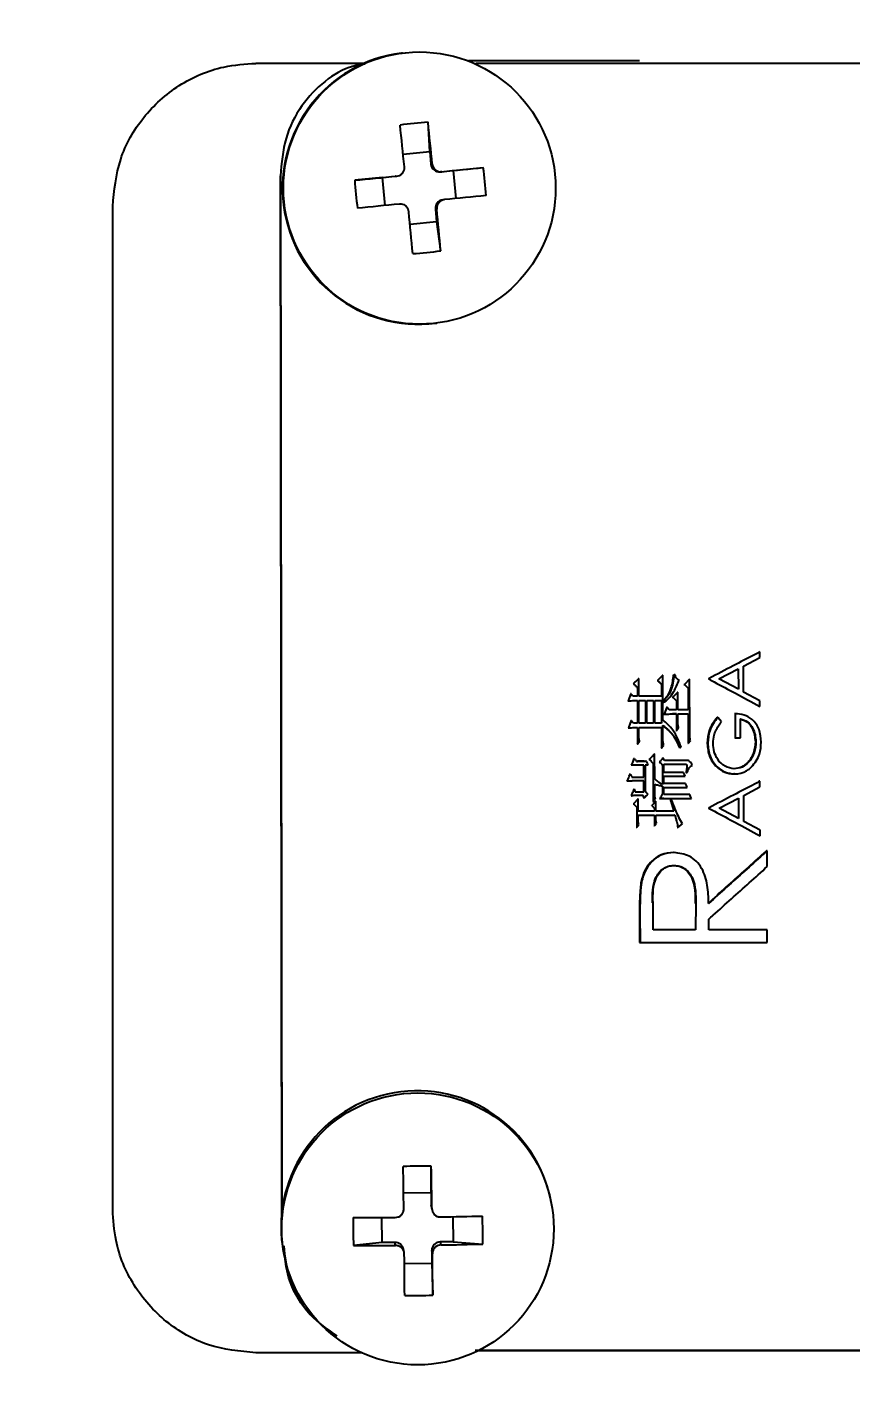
# Model space of a CAD drawing. Header units: millimetres. Extents: x 1726 to 4771, y 590 to 2743.
# Drawn here: x 3106.54 to 3135.26, y 928.74 to 975.75 of the extents above; entities that cross this region are included whole.
import ezdxf

# ---------------------------------------------------------------- set-up
doc = ezdxf.new("R2010")
doc.units = ezdxf.units.MM
doc.layers.add('AM_5', color=3, linetype='Continuous', lineweight=25)
doc.styles.add('SLDTEXTSTYLE1', font='txt.shx', dxfattribs={"width": 0.7, "bigfont": 'gbcbig.shx'})
doc.dimstyles.new('SLDDIMSTYLE12$0', dxfattribs={"dimtxt": 12, "dimasz": 10, "dimexe": 0, "dimexo": 0.0625, "dimgap": 0.875, "dimtad": 1, "dimdec": 1, "dimlfac": 1.8, "dimrnd": 1e-09, "dimzin": 12, "dimdsep": 46, "dimtxsty": 'SLDTEXTSTYLE1', "dimcen": 0.09, "dimdle": 8.16, "dimclrd": 3, "dimclre": 3, "dimadec": 0, "dimazin": 3, "dimtfac": 1, "dimtdec": 1, "dimtofl": 0, "dimtmove": 0, "dimatfit": 3, "dimfxl": 0, "dimfrac": 2, "dimtolj": 1, "dimlwd": 5, "dimlwe": 5, "dimarcsym": 0})

# ---------------------------------------------------------------- blocks, each defined once
blk = doc.blocks.new('*D44')
at = {"layer": 'AM_5', "color": 3, "lineweight": 5, "transparency": 16777216}
blk.add_line((3120.311, 1196.484), (2754.238, 1196.484), dxfattribs=at)
at = {"layer": 'AM_5', "color": 3, "linetype": 'Continuous', "lineweight": 5, "transparency": 16777216}
for p, q in [((2754.238, 1186.484), (2754.238, 867.606)), ((3118.413, 857.606), (2754.238, 857.606))]:
    blk.add_line(p, q, dxfattribs=at)
at = {"layer": 'AM_5', "color": 3, "transparency": 16777216}
for points in [[(2752.571, 1186.484), (2755.905, 1186.484), (2754.238, 1196.484)], [(2752.571, 867.606), (2755.905, 867.606), (2754.238, 857.606)]]:
    blk.add_solid(points, dxfattribs=at)
at = {"layer": 'Defpoints', "color": 0, "transparency": 16777216}
for p in [(3120.374, 1196.484), (2754.238, 857.606), (3118.476, 857.606)]:
    blk.add_point(p, dxfattribs=at)
at = {"layer": 'AM_5', "color": 0, "transparency": 16777216, "insert": (2739.649, 967.865), "char_height": 12, "attachment_point": 5, "rotation": 90, "style": 'SLDTEXTSTYLE1'}
blk.add_mtext('\\A1;{\\H2.28571x;340}', dxfattribs=at)

msp = doc.modelspace()

# ---------------------------------------------------------------- linework, layer by layer
at = {"color": 7, "linetype": 'Continuous', "lineweight": 25}
for p, q in [((3119.638, 974.845), (3119.604, 974.841)), ((3127.913, 974.57), (3121.939, 974.567)), ((3118.308, 974.484), (3114.53, 974.484)), ((3117.899, 974.376), (3117.879, 974.371)), ((3190.839, 974.484), (3122.204, 974.484)), ((3120.59, 971.411), (3120.532, 972.428)), ((3119.662, 971.32), (3120.59, 971.411)), ((3120.59, 971.411), (3120.634, 970.966)), ((3120.634, 970.966), (3120.682, 970.972)), ((3121.407, 970.74), (3122.459, 970.845)), ((3115.385, 970.561), (3115.384, 970.555)), ((3115.437, 934.232), (3115.384, 970.555)), ((3115.385, 970.561), (3115.437, 934.42)), ((3118.945, 970.498), (3117.975, 970.404)), ((3118.945, 970.498), (3119.39, 970.542)), ((3119.041, 969.524), (3118.945, 970.498)), ((3119.39, 970.542), (3119.438, 970.548)), ((3119.399, 970.543), (3119.39, 970.542)), ((3119.399, 970.543), (3119.446, 970.549)), ((3120.962, 970.696), (3121.407, 970.74)), ((3121.01, 970.702), (3120.962, 970.696)), ((3121.407, 970.74), (3121.503, 969.766)), ((3109.53, 934.484), (3109.53, 969.484)), ((3120.837, 969.399), (3120.789, 969.393)), ((3120.789, 969.393), (3120.833, 968.948)), ((3121.097, 969.726), (3121.05, 969.72)), ((3120.833, 968.948), (3119.904, 968.856)), ((3120.833, 968.948), (3120.973, 967.942)), ((3120.802, 965.417), (3120.835, 965.421)), ((3132.106, 953.942), (3132.084, 953.941)), ((3132.106, 953.747), (3132.106, 953.942)), ((3131.54, 953.452), (3132.106, 953.747)), ((3131.541, 952.545), (3131.54, 953.452)), ((3127.869, 953.014), (3127.884, 953.015)), ((3127.885, 952.398), (3127.884, 953.015)), ((3128.524, 952.949), (3128.541, 952.95)), ((3128.707, 953.133), (3128.724, 953.134)), ((3128.725, 952.225), (3128.724, 953.134)), ((3129.102, 953.144), (3129.119, 953.144)), ((3129.157, 953.144), (3129.119, 953.144)), ((3129.658, 952.993), (3129.476, 952.809)), ((3129.64, 952.992), (3129.658, 952.993)), ((3129.661, 951.067), (3129.658, 952.993)), ((3130.317, 953.019), (3130.336, 953.02)), ((3130.336, 952.994), (3130.317, 952.993)), ((3130.336, 952.994), (3130.336, 953.02)), ((3130.682, 953.005), (3131.358, 953.357)), ((3131.359, 952.642), (3130.682, 953.005)), ((3131.358, 953.357), (3131.359, 952.642)), ((3127.614, 952.485), (3127.599, 952.484)), ((3127.686, 952.841), (3127.701, 952.841)), ((3127.821, 952.7), (3127.836, 952.701)), ((3127.836, 952.701), (3127.837, 952.398)), ((3128.659, 952.819), (3128.676, 952.82)), ((3128.676, 952.82), (3128.677, 952.398)), ((3129.245, 952.539), (3129.072, 952.366)), ((3129.228, 952.538), (3129.245, 952.539)), ((3129.246, 951.922), (3129.245, 952.539)), ((3129.458, 952.808), (3129.476, 952.809)), ((3129.476, 952.809), (3129.611, 952.679)), ((3129.593, 952.678), (3129.611, 952.679)), ((3129.611, 952.679), (3129.612, 951.922)), ((3132.108, 952.241), (3131.541, 952.545)), ((3127.503, 952.235), (3127.518, 952.236)), ((3127.607, 952.241), (3127.733, 952.245)), ((3127.837, 952.398), (3127.682, 952.398)), ((3127.822, 952.246), (3127.837, 952.247)), ((3127.837, 952.247), (3127.838, 951.457)), ((3128.677, 952.398), (3127.885, 952.398)), ((3127.887, 951.457), (3127.885, 952.247)), ((3127.885, 952.247), (3128.117, 952.247)), ((3128.101, 952.246), (3128.117, 952.247)), ((3128.117, 952.247), (3128.118, 951.457)), ((3128.167, 951.457), (3128.165, 952.247)), ((3128.165, 952.247), (3128.397, 952.247)), ((3128.381, 952.246), (3128.397, 952.247)), ((3128.397, 952.247), (3128.398, 951.457)), ((3128.447, 951.457), (3128.445, 952.247)), ((3128.445, 952.247), (3128.677, 952.247)), ((3128.66, 952.246), (3128.677, 952.247)), ((3128.677, 952.247), (3128.678, 951.457)), ((3128.726, 951.576), (3128.725, 952.16)), ((3128.87, 952.019), (3128.774, 951.771)), ((3128.853, 952.019), (3128.87, 952.019)), ((3128.947, 951.922), (3128.87, 952.019)), ((3129.055, 952.365), (3129.072, 952.366)), ((3129.072, 952.366), (3129.197, 952.236)), ((3129.18, 952.235), (3129.197, 952.236)), ((3129.197, 952.236), (3129.198, 951.922)), ((3132.109, 952.045), (3132.108, 952.241)), ((3127.61, 951.553), (3127.626, 951.554)), ((3128.757, 951.77), (3128.774, 951.771)), ((3128.937, 951.777), (3129.068, 951.78)), ((3129.198, 951.922), (3128.947, 951.922)), ((3129.198, 951.781), (3129.181, 951.781)), ((3129.198, 951.781), (3129.199, 951.208)), ((3129.612, 951.922), (3129.246, 951.922)), ((3129.246, 951.781), (3129.612, 951.781)), ((3129.247, 951.511), (3129.246, 951.781)), ((3129.594, 951.781), (3129.612, 951.781)), ((3129.612, 951.781), (3129.613, 950.765)), ((3130.641, 951.661), (3130.621, 951.66)), ((3130.77, 951.507), (3130.641, 951.661)), ((3131.247, 951.789), (3131.227, 951.788)), ((3131.247, 951.789), (3131.248, 950.943)), ((3131.43, 950.943), (3131.429, 951.609)), ((3127.514, 951.294), (3127.529, 951.295)), ((3127.616, 951.3), (3127.725, 951.303)), ((3127.838, 951.457), (3127.703, 951.457)), ((3127.823, 951.305), (3127.838, 951.305)), ((3127.838, 951.305), (3127.839, 950.732)), ((3128.118, 951.457), (3127.887, 951.457)), ((3127.887, 951.305), (3128.678, 951.306)), ((3127.887, 951.035), (3127.887, 951.305)), ((3128.398, 951.457), (3128.167, 951.457)), ((3128.678, 951.457), (3128.447, 951.457)), ((3128.662, 951.305), (3128.678, 951.306)), ((3128.678, 951.306), (3128.679, 950.592)), ((3128.727, 950.894), (3128.726, 951.381)), ((3129.181, 951.207), (3129.199, 951.208)), ((3129.199, 951.208), (3129.276, 951.295)), ((3127.824, 950.731), (3127.839, 950.732)), ((3128.663, 950.591), (3128.679, 950.592)), ((3129.334, 950.602), (3129.317, 950.602)), ((3129.334, 950.602), (3129.363, 950.624)), ((3129.595, 950.764), (3129.613, 950.765)), ((3129.613, 950.765), (3129.69, 950.851)), ((3130.294, 950.762), (3130.275, 950.761)), ((3131.248, 950.943), (3131.228, 950.942)), ((3131.248, 950.943), (3131.43, 950.943)), ((3131.43, 950.943), (3131.409, 950.942)), ((3131.974, 950.813), (3131.953, 950.813)), ((3127.724, 950.224), (3127.709, 950.223)), ((3128.149, 950.137), (3128.133, 950.136)), ((3128.239, 950.201), (3128.255, 950.202)), ((3128.422, 950.385), (3128.438, 950.386)), ((3128.44, 949.521), (3128.438, 950.386)), ((3128.596, 950.104), (3128.612, 950.105)), ((3128.721, 950.245), (3128.738, 950.245)), ((3129.547, 950.159), (3128.786, 950.159)), ((3127.58, 949.683), (3127.565, 949.682)), ((3127.637, 949.997), (3127.622, 949.996)), ((3128.063, 949.997), (3127.637, 949.997)), ((3128.063, 949.997), (3128.047, 949.996)), ((3128.063, 949.575), (3128.063, 949.997)), ((3128.207, 949.997), (3128.111, 949.997)), ((3128.111, 949.997), (3128.112, 949.077)), ((3128.207, 949.997), (3128.191, 949.996)), ((3128.391, 950.04), (3128.374, 950.039)), ((3128.391, 950.04), (3128.393, 948.72)), ((3128.692, 949.996), (3128.709, 949.997)), ((3128.709, 949.997), (3128.71, 949.315)), ((3128.757, 950.029), (3129.518, 950.029)), ((3128.758, 949.737), (3128.757, 950.029)), ((3129.451, 949.737), (3128.758, 949.737)), ((3129.5, 950.028), (3129.518, 950.029)), ((3129.538, 949.737), (3129.52, 949.736)), ((3129.538, 949.737), (3129.576, 949.737)), ((3129.558, 949.736), (3129.576, 949.737)), ((3131.227, 949.686), (3131.206, 949.685)), ((3131.257, 949.687), (3131.277, 949.688)), ((3131.823, 949.931), (3131.801, 949.93)), ((3127.484, 949.434), (3127.469, 949.433)), ((3127.648, 949.575), (3128.063, 949.575)), ((3127.726, 949.153), (3127.71, 949.152)), ((3127.726, 949.153), (3127.764, 949.066)), ((3128.063, 949.445), (3128.048, 949.444)), ((3128.064, 949.066), (3128.063, 949.445)), ((3128.441, 948.904), (3128.44, 949.326)), ((3128.71, 949.261), (3128.711, 949.002)), ((3128.758, 949.607), (3129.5, 949.607)), ((3128.758, 949.348), (3128.758, 949.607)), ((3129.519, 949.348), (3128.758, 949.348)), ((3128.758, 949.218), (3129.577, 949.218)), ((3128.759, 948.969), (3128.758, 949.218)), ((3129.482, 949.606), (3129.5, 949.607)), ((3129.559, 949.217), (3129.577, 949.218)), ((3131.546, 948.939), (3132.113, 949.234)), ((3132.112, 949.43), (3132.091, 949.429)), ((3132.113, 949.234), (3132.112, 949.43)), ((3127.614, 948.925), (3127.629, 948.926)), ((3127.861, 948.818), (3127.707, 948.645)), ((3127.764, 949.066), (3128.064, 949.066)), ((3127.846, 948.817), (3127.861, 948.818)), ((3127.862, 948.385), (3127.861, 948.818)), ((3128.035, 948.937), (3128.019, 948.936)), ((3128.074, 948.839), (3128.035, 948.937)), ((3128.074, 948.839), (3128.058, 948.838)), ((3128.479, 948.731), (3128.345, 948.58)), ((3128.376, 948.719), (3128.393, 948.72)), ((3128.463, 948.73), (3128.479, 948.731)), ((3128.48, 948.385), (3128.479, 948.731)), ((3128.763, 948.829), (3128.607, 948.828)), ((3128.607, 948.828), (3128.624, 948.828)), ((3129.664, 948.969), (3128.759, 948.969)), ((3128.973, 948.774), (3128.99, 948.774)), ((3129.029, 948.785), (3128.99, 948.774)), ((3128.99, 948.774), (3129.107, 948.385)), ((3129.029, 948.785), (3129.012, 948.784)), ((3129.704, 948.828), (3129.722, 948.828)), ((3130.688, 948.492), (3131.365, 948.845)), ((3131.365, 948.845), (3131.366, 948.13)), ((3131.548, 948.032), (3131.546, 948.939)), ((3127.692, 948.644), (3127.707, 948.645)), ((3127.707, 948.645), (3127.814, 948.526)), ((3127.798, 948.525), (3127.814, 948.526)), ((3127.814, 948.526), (3127.815, 947.833)), ((3128.432, 948.385), (3127.862, 948.385)), ((3127.862, 948.244), (3128.432, 948.244)), ((3127.863, 948.017), (3127.862, 948.244)), ((3128.328, 948.579), (3128.345, 948.58)), ((3128.345, 948.58), (3128.432, 948.482)), ((3128.415, 948.481), (3128.432, 948.482)), ((3128.416, 948.244), (3128.432, 948.244)), ((3128.432, 948.482), (3128.432, 948.385)), ((3128.432, 948.244), (3128.432, 947.887)), ((3129.107, 948.385), (3128.48, 948.385)), ((3128.48, 948.244), (3129.145, 948.244)), ((3128.48, 948.071), (3128.48, 948.244)), ((3129.145, 948.244), (3129.128, 948.244)), ((3130.323, 948.506), (3130.342, 948.507)), ((3130.342, 948.481), (3130.323, 948.481)), ((3130.342, 948.481), (3130.342, 948.507)), ((3131.366, 948.13), (3130.688, 948.492)), ((3127.799, 947.832), (3127.815, 947.833)), ((3127.815, 947.833), (3127.892, 947.92)), ((3127.892, 947.92), (3127.863, 948.017)), ((3128.416, 947.887), (3128.432, 947.887)), ((3128.432, 947.887), (3128.509, 947.974)), ((3128.509, 947.974), (3128.48, 948.071)), ((3129.234, 947.822), (3129.252, 947.822)), ((3129.252, 947.822), (3129.415, 947.941)), ((3132.115, 947.728), (3131.548, 948.032)), ((3132.115, 947.532), (3132.115, 947.728)), ((3129.116, 946.943), (3129.098, 946.942)), ((3132.364, 947.006), (3132.342, 947.005)), ((3132.364, 946.451), (3132.364, 947.006)), ((3127.985, 945.935), (3127.969, 945.934)), ((3128.383, 945.188), (3128.366, 945.187)), ((3128.385, 944.251), (3128.383, 945.188)), ((3129.874, 945.166), (3129.855, 945.165)), ((3129.874, 945.166), (3129.869, 944.251)), ((3127.926, 944.802), (3127.91, 944.802)), ((3127.91, 944.802), (3127.911, 943.801)), ((3127.926, 944.802), (3127.928, 943.802)), ((3130.325, 944.25), (3130.324, 944.615)), ((3129.869, 944.251), (3128.385, 944.251)), ((3132.368, 944.25), (3130.325, 944.25)), ((3132.368, 943.801), (3132.368, 944.25)), ((3127.911, 943.801), (3127.928, 943.802)), ((3132.368, 943.801), (3132.346, 943.8)), ((3120.64, 935.078), (3120.647, 935.999)), ((3119.679, 935.067), (3120.64, 935.078)), ((3120.64, 935.078), (3120.645, 934.631)), ((3120.645, 934.631), (3120.666, 934.522)), ((3120.65, 934.576), (3120.645, 934.631)), ((3120.65, 934.576), (3120.672, 934.467)), ((3124.828, 934.733), (3124.813, 934.809)), ((3118.932, 933.333), (3118.922, 934.205)), ((3121.397, 934.234), (3121.406, 933.362)), ((3118.932, 933.333), (3117.934, 933.227)), ((3119.379, 933.338), (3118.932, 933.333)), ((3119.401, 933.229), (3119.379, 933.338)), ((3121.406, 933.362), (3120.959, 933.357)), ((3120.959, 933.357), (3120.981, 933.248)), ((3121.406, 933.362), (3122.441, 933.28)), ((3115.497, 932.947), (3115.51, 932.883)), ((3119.698, 932.988), (3119.677, 933.097)), ((3120.684, 932.945), (3120.662, 933.053)), ((3120.662, 933.053), (3120.667, 932.607)), ((3120.667, 932.607), (3119.707, 932.595)), ((3120.667, 932.607), (3120.697, 931.498)), ((3118.214, 929.484), (3114.53, 929.484))]:
    msp.add_line(p, q, dxfattribs=at)
at = {"color": 7, "linetype": 'Continuous', "lineweight": 25, "flags": 128}
for points in [[(3121.01, 970.702), (3121.194, 970.72), (3121.377, 970.739), (3121.56, 970.756), (3121.742, 970.774), (3121.923, 970.792), (3122.103, 970.81), (3122.282, 970.827), (3122.459, 970.845)], [(3117.975, 970.404), (3118.155, 970.421), (3118.336, 970.439), (3118.518, 970.457), (3118.7, 970.475), (3118.884, 970.493), (3119.068, 970.511), (3119.253, 970.53), (3119.438, 970.548)], [(3122.555, 969.869), (3122.378, 969.852), (3122.199, 969.834), (3122.019, 969.817), (3121.838, 969.799), (3121.656, 969.781), (3121.473, 969.763), (3121.29, 969.745), (3121.106, 969.727)], [(3119.534, 969.573), (3119.349, 969.554), (3119.164, 969.536), (3118.98, 969.518), (3118.796, 969.5), (3118.613, 969.482), (3118.432, 969.464), (3118.251, 969.446), (3118.071, 969.428)], [(3132.109, 952.045), (3132.103, 952.045), (3132.097, 952.044), (3132.087, 952.044)], [(3128.149, 950.137), (3128.168, 950.091), (3128.188, 950.044), (3128.207, 949.997)], [(3128.786, 950.159), (3128.762, 950.202), (3128.738, 950.245)], [(3129.5, 949.607), (3129.475, 949.672), (3129.451, 949.737)], [(3128.693, 949.26), (3128.701, 949.261), (3128.71, 949.261)], [(3129.577, 949.218), (3129.548, 949.283), (3129.519, 949.348)], [(3128.47, 948.807), (3128.455, 948.855), (3128.441, 948.904)], [(3128.694, 949.001), (3128.698, 949.001), (3128.702, 949.001), (3128.711, 949.002)], [(3129.722, 948.828), (3129.693, 948.899), (3129.664, 948.969)], [(3132.115, 947.532), (3132.109, 947.532), (3132.104, 947.532), (3132.093, 947.531)]]:
    msp.add_lwpolyline(points, dxfattribs=at)
at = {"color": 7, "linetype": 'Continuous', "lineweight": 25}
for centre, radius in [((3120.236, 970.132), 4.749), ((3120.174, 933.809), 4.745)]:
    msp.add_circle(centre, radius, dxfattribs=at)
for centre, radius, start, end in [((3120.204, 970.129), 4.75, 97.2536, 277.231), ((3121.562, 956.949), 15.513, 93.8064, 97.4256), ((2800.721, 938.764), 320.598, 5.74855, 6.01013), ((2801.696, 938.86), 320.598, 5.74855, 6.01013), ((3120.933, 970.995), 0.3, 185.6092, 275.608), ((3107.651, 968.896), 14.936, 3.7369, 7.4969), ((3134.14, 971.501), 16.202, 183.8839, 187.35), ((3121.087, 969.423), 0.3, 97.2498, 185.6248), ((2801.457, 938.729), 320.848, 5.22384, 5.48528), ((2800.482, 938.633), 320.848, 5.22384, 5.48528), ((3118.965, 983.36), 15.549, 273.8106, 277.4214), ((3120.155, 933.879), 4.75, 11.2959, 188.1894), ((3120.359, 918.857), 17.145, 89.0391, 92.3145), ((2341.963, 924.978), 777.782, 0.702278, 0.811083), ((2342.943, 924.989), 777.782, 0.702278, 0.811083), ((3133.688, 933.894), 15.768, 178.8681, 182.4247), ((3118.453, 1076.271), 142.067, 269.78634, 270.37787), ((3118.578, 1074.629), 140.423, 270.97573, 271.57187), ((3107.211, 933.598), 15.233, 358.8057, 2.4871), ((3118.464, 1075.293), 142.067, 269.78634, 270.37787), ((3119.383, 933.038), 0.3, 11.2554, 90.717), ((3120.962, 933.057), 0.3, 90.6427, 180.6018), ((3118.589, 1073.651), 140.423, 270.97573, 271.57187), ((2389.128, 925.404), 730.615, 0.477023, 0.590464), ((2390.108, 925.415), 730.615, 0.477023, 0.590464), ((3120.039, 945.726), 14.243, 268.7054, 272.6482)]:
    msp.add_arc(centre, radius, start, end, dxfattribs=at)
for points, knots in [([(3109.53, 969.484), (3109.585, 970.043), (3109.694, 971.161), (3110.546, 972.652), (3111.804, 973.785), (3113.212, 974.395), (3114.152, 974.459), (3114.53, 974.484)], [0, 0, 0, 0, 0.212968, 0.425897, 0.639898, 0.855359, 1, 1, 1, 1]), ([(3118.337, 974.453), (3118.193, 974.434), (3117.682, 974.368), (3116.887, 973.872), (3116.066, 973.017), (3115.495, 971.865), (3115.422, 971), (3115.385, 970.561)], [0, 0, 0, 0, 0.08211, 0.290748, 0.51124, 0.751701, 1, 1, 1, 1]), ([(3119.438, 970.548), (3119.471, 970.554), (3119.537, 970.567), (3119.621, 970.627), (3119.681, 970.709), (3119.709, 970.796), (3119.708, 970.853), (3119.707, 970.876)], [0, 0, 0, 0, 0.213879, 0.427809, 0.640593, 0.852881, 1, 1, 1, 1]), ([(3120.682, 970.972), (3120.688, 970.939), (3120.702, 970.872), (3120.762, 970.788), (3120.843, 970.728), (3120.931, 970.7), (3120.987, 970.702), (3121.01, 970.702)], [0, 0, 0, 0, 0.213879, 0.427809, 0.640593, 0.852881, 1, 1, 1, 1]), ([(3119.861, 969.303), (3119.855, 969.336), (3119.842, 969.402), (3119.782, 969.487), (3119.701, 969.547), (3119.613, 969.575), (3119.557, 969.573), (3119.534, 969.573)], [0, 0, 0, 0, 0.213879, 0.427809, 0.640593, 0.852881, 1, 1, 1, 1]), ([(3121.106, 969.727), (3121.073, 969.721), (3121.007, 969.708), (3120.923, 969.648), (3120.863, 969.566), (3120.834, 969.478), (3120.836, 969.422), (3120.837, 969.399)], [0, 0, 0, 0, 0.213879, 0.427809, 0.640593, 0.852881, 1, 1, 1, 1]), ([(3132.106, 953.942), (3132.044, 953.91), (3131.737, 953.75), (3131.148, 953.442), (3130.619, 953.167), (3130.336, 953.02)], [0, 0, 0, 0, 0.104313, 0.521568, 1, 1, 1, 1]), ([(3127.884, 953.015), (3127.854, 952.986), (3127.793, 952.928), (3127.732, 952.87), (3127.701, 952.841)], [0, 0, 0, 0, 0.5, 1, 1, 1, 1]), ([(3128.724, 953.134), (3128.693, 953.103), (3128.632, 953.042), (3128.571, 952.98), (3128.541, 952.95)], [0, 0, 0, 0, 0.5, 1, 1, 1, 1]), ([(3128.541, 952.95), (3128.563, 952.928), (3128.608, 952.885), (3128.654, 952.842), (3128.676, 952.82)], [0, 0, 0, 0, 0.4999965, 1, 1, 1, 1]), ([(3128.708, 952.224), (3128.776, 952.288), (3128.916, 952.417), (3129.049, 952.742), (3129.081, 952.991), (3129.101, 953.144)], [0, 0, 0, 0, 0.27176, 0.551983, 1, 1, 1, 1]), ([(3129.119, 953.144), (3129.095, 952.948), (3129.061, 952.676), (3128.89, 952.372), (3128.78, 952.274), (3128.725, 952.225)], [0, 0, 0, 0, 0.568218, 0.786771, 1, 1, 1, 1]), ([(3128.725, 952.16), (3128.8, 952.212), (3128.952, 952.316), (3129.14, 952.598), (3129.235, 952.823), (3129.293, 952.96)], [0, 0, 0, 0, 0.271719, 0.55196, 1, 1, 1, 1]), ([(3129.293, 952.96), (3129.272, 952.968), (3129.231, 952.984), (3129.176, 953.049), (3129.165, 953.108), (3129.157, 953.144)], [0, 0, 0, 0, 0.2687155, 0.5468291, 1, 1, 1, 1]), ([(3130.336, 952.994), (3130.397, 952.961), (3130.705, 952.797), (3131.296, 952.481), (3131.825, 952.197), (3132.109, 952.045)], [0, 0, 0, 0, 0.103722, 0.518616, 1, 1, 1, 1]), ([(3127.614, 952.485), (3127.598, 952.443), (3127.566, 952.36), (3127.534, 952.277), (3127.518, 952.236)], [0, 0, 0, 0, 0.499999, 1, 1, 1, 1]), ([(3127.682, 952.398), (3127.671, 952.412), (3127.648, 952.441), (3127.626, 952.47), (3127.614, 952.485)], [0, 0, 0, 0, 0.500001, 1, 1, 1, 1]), ([(3127.701, 952.841), (3127.724, 952.818), (3127.769, 952.771), (3127.814, 952.724), (3127.836, 952.701)], [0, 0, 0, 0, 0.4999965, 1, 1, 1, 1]), ([(3127.518, 952.236), (3127.552, 952.238), (3127.622, 952.243), (3127.729, 952.246), (3127.801, 952.246), (3127.837, 952.247)], [0, 0, 0, 0, 0.320799, 0.66032, 1, 1, 1, 1]), ([(3127.626, 951.554), (3127.609, 951.511), (3127.577, 951.424), (3127.545, 951.338), (3127.529, 951.295)], [0, 0, 0, 0, 0.499999, 1, 1, 1, 1]), ([(3127.703, 951.457), (3127.69, 951.473), (3127.664, 951.506), (3127.638, 951.538), (3127.626, 951.554)], [0, 0, 0, 0, 0.500001, 1, 1, 1, 1]), ([(3129.363, 950.624), (3129.283, 950.833), (3129.141, 951.201), (3128.851, 951.463), (3128.726, 951.576)], [0, 0, 0, 0, 0.567388, 1, 1, 1, 1]), ([(3128.774, 951.771), (3128.845, 951.774), (3128.951, 951.779), (3129.092, 951.781), (3129.163, 951.781), (3129.198, 951.781)], [0, 0, 0, 0, 0.499799, 0.749887, 1, 1, 1, 1]), ([(3129.18, 951.781), (3129.145, 951.781), (3129.107, 951.78), (3129.07, 951.78), (3129.067, 951.78)], [0, 0, 0, 0, 0.940131, 1, 1, 1, 1]), ([(3129.276, 951.295), (3129.266, 951.334), (3129.249, 951.406), (3129.247, 951.479), (3129.247, 951.511)], [0, 0, 0, 0, 0.5588348, 1, 1, 1, 1]), ([(3130.621, 951.66), (3130.511, 951.512), (3130.312, 951.244), (3130.286, 950.91), (3130.274, 950.761)], [0, 0, 0, 0, 0.553107, 1, 1, 1, 1]), ([(3130.641, 951.661), (3130.531, 951.513), (3130.331, 951.245), (3130.305, 950.911), (3130.294, 950.762)], [0, 0, 0, 0, 0.553186, 1, 1, 1, 1]), ([(3130.476, 950.756), (3130.484, 950.851), (3130.497, 951.007), (3130.574, 951.21), (3130.659, 951.369), (3130.733, 951.461), (3130.77, 951.507)], [0, 0, 0, 0, 0.344694, 0.565951, 0.784515, 1, 1, 1, 1]), ([(3132.156, 950.798), (3132.144, 950.948), (3132.121, 951.244), (3131.881, 951.587), (3131.564, 951.765), (3131.352, 951.781), (3131.247, 951.789)], [0, 0, 0, 0, 0.2931755, 0.5758213, 0.7896188, 1, 1, 1, 1]), ([(3131.408, 951.608), (3131.497, 951.58), (3131.678, 951.522), (3131.905, 951.232), (3131.935, 950.973), (3131.953, 950.813)], [0, 0, 0, 0, 0.267252, 0.546444, 1, 1, 1, 1]), ([(3131.429, 951.609), (3131.518, 951.581), (3131.7, 951.523), (3131.927, 951.233), (3131.956, 950.974), (3131.974, 950.813)], [0, 0, 0, 0, 0.267419, 0.54663, 1, 1, 1, 1]), ([(3127.529, 951.295), (3127.562, 951.297), (3127.631, 951.301), (3127.734, 951.304), (3127.804, 951.305), (3127.838, 951.305)], [0, 0, 0, 0, 0.32278, 0.661317, 1, 1, 1, 1]), ([(3127.916, 950.819), (3127.907, 950.858), (3127.89, 950.93), (3127.888, 951.003), (3127.887, 951.035)], [0, 0, 0, 0, 0.558835, 1, 1, 1, 1]), ([(3129.316, 950.602), (3129.234, 950.777), (3129.089, 951.085), (3128.824, 951.291), (3128.709, 951.38)], [0, 0, 0, 0, 0.5685, 1, 1, 1, 1]), ([(3128.726, 951.381), (3128.869, 951.263), (3129.129, 951.047), (3129.271, 950.74), (3129.334, 950.602)], [0, 0, 0, 0, 0.551009, 1, 1, 1, 1]), ([(3129.69, 950.851), (3129.681, 950.891), (3129.663, 950.962), (3129.662, 951.035), (3129.661, 951.067)], [0, 0, 0, 0, 0.558835, 1, 1, 1, 1]), ([(3127.839, 950.732), (3127.852, 950.747), (3127.878, 950.775), (3127.904, 950.804), (3127.916, 950.819)], [0, 0, 0, 0, 0.4999996, 1, 1, 1, 1]), ([(3128.679, 950.592), (3128.692, 950.606), (3128.718, 950.635), (3128.743, 950.664), (3128.756, 950.678)], [0, 0, 0, 0, 0.5, 1, 1, 1, 1]), ([(3128.756, 950.678), (3128.747, 950.718), (3128.729, 950.789), (3128.728, 950.862), (3128.727, 950.894)], [0, 0, 0, 0, 0.558835, 1, 1, 1, 1]), ([(3130.274, 950.761), (3130.289, 950.605), (3130.317, 950.297), (3130.56, 949.937), (3130.875, 949.723), (3131.097, 949.698), (3131.206, 949.685)], [0, 0, 0, 0, 0.292497, 0.575769, 0.790424, 1, 1, 1, 1]), ([(3130.294, 950.762), (3130.308, 950.606), (3130.336, 950.298), (3130.58, 949.938), (3130.895, 949.723), (3131.117, 949.699), (3131.227, 949.686)], [0, 0, 0, 0, 0.292337, 0.575557, 0.790285, 1, 1, 1, 1]), ([(3131.219, 949.866), (3131.107, 949.885), (3130.876, 949.923), (3130.637, 950.172), (3130.501, 950.46), (3130.484, 950.657), (3130.476, 950.756)], [0, 0, 0, 0, 0.2663094, 0.5430684, 0.7696204, 1, 1, 1, 1]), ([(3131.953, 950.813), (3131.941, 950.68), (3131.919, 950.42), (3131.733, 950.106), (3131.479, 949.904), (3131.291, 949.878), (3131.199, 949.865)], [0, 0, 0, 0, 0.291984, 0.576083, 0.791144, 1, 1, 1, 1]), ([(3131.974, 950.813), (3131.963, 950.681), (3131.94, 950.421), (3131.754, 950.107), (3131.5, 949.905), (3131.312, 949.879), (3131.219, 949.866)], [0, 0, 0, 0, 0.291834, 0.575874, 0.791001, 1, 1, 1, 1]), ([(3131.823, 949.931), (3131.932, 950.072), (3132.131, 950.328), (3132.148, 950.652), (3132.156, 950.798)], [0, 0, 0, 0, 0.551271, 1, 1, 1, 1]), ([(3127.637, 949.997), (3127.649, 950.028), (3127.67, 950.082), (3127.699, 950.157), (3127.716, 950.202), (3127.724, 950.224)], [0, 0, 0, 0, 0.4145169, 0.7072579, 1, 1, 1, 1]), ([(3127.724, 950.224), (3127.734, 950.211), (3127.753, 950.188), (3127.778, 950.156), (3127.794, 950.136), (3127.802, 950.126)], [0, 0, 0, 0, 0.40015, 0.700074, 1, 1, 1, 1]), ([(3127.802, 950.126), (3127.845, 950.126), (3127.891, 950.127), (3127.94, 950.128), (3127.951, 950.128), (3127.962, 950.128), (3127.973, 950.128), (3127.981, 950.129), (3127.992, 950.129), (3128.003, 950.129), (3128.016, 950.13), (3128.027, 950.131), (3128.038, 950.131), (3128.049, 950.132), (3128.059, 950.132), (3128.07, 950.133), (3128.081, 950.133), (3128.091, 950.134), (3128.099, 950.134), (3128.104, 950.135), (3128.111, 950.135), (3128.119, 950.136), (3128.126, 950.136), (3128.131, 950.136), (3128.136, 950.137), (3128.142, 950.137), (3128.147, 950.137), (3128.149, 950.137)], [0, 0, 0, 0, 0.37469, 0.398108, 0.421526, 0.468361, 0.491779, 0.515197, 0.538615, 0.58545, 0.608868, 0.655703, 0.679121, 0.702539, 0.749374, 0.772792, 0.79621, 0.843045, 0.854754, 0.866463, 0.889881, 0.913299, 0.936716, 0.948425, 0.960134, 0.980067, 1, 1, 1, 1]), ([(3128.078, 950.133), (3128.076, 950.133), (3128.072, 950.133), (3128.062, 950.133), (3128.038, 950.131), (3127.957, 950.128), (3127.891, 950.127), (3127.841, 950.127)], [0, 0, 0, 0, 0.052132, 0.127135, 0.155217, 0.367058, 1, 1, 1, 1]), ([(3128.438, 950.386), (3128.408, 950.355), (3128.347, 950.294), (3128.286, 950.233), (3128.255, 950.202)], [0, 0, 0, 0, 0.5, 1, 1, 1, 1]), ([(3128.255, 950.202), (3128.278, 950.175), (3128.323, 950.121), (3128.368, 950.067), (3128.391, 950.04)], [0, 0, 0, 0, 0.499999, 1, 1, 1, 1]), ([(3128.738, 950.245), (3128.717, 950.222), (3128.675, 950.175), (3128.633, 950.128), (3128.612, 950.105)], [0, 0, 0, 0, 0.499999, 1, 1, 1, 1]), ([(3128.612, 950.105), (3128.629, 950.087), (3128.661, 950.051), (3128.693, 950.015), (3128.709, 949.997)], [0, 0, 0, 0, 0.499995, 1, 1, 1, 1]), ([(3129.749, 949.986), (3129.726, 950.037), (3129.693, 950.108), (3129.607, 950.156), (3129.567, 950.158), (3129.547, 950.159)], [0, 0, 0, 0, 0.572838, 0.788051, 1, 1, 1, 1]), ([(3127.484, 949.434), (3127.496, 949.465), (3127.518, 949.523), (3127.55, 949.606), (3127.57, 949.657), (3127.58, 949.683)], [0, 0, 0, 0, 0.377751, 0.688875, 1, 1, 1, 1]), ([(3127.58, 949.683), (3127.589, 949.669), (3127.604, 949.644), (3127.627, 949.608), (3127.641, 949.586), (3127.648, 949.575)], [0, 0, 0, 0, 0.390452, 0.695226, 1, 1, 1, 1]), ([(3129.518, 950.029), (3129.523, 950.028), (3129.534, 950.026), (3129.549, 950.016), (3129.56, 950.001), (3129.573, 949.961), (3129.556, 949.87), (3129.545, 949.79), (3129.538, 949.737)], [0, 0, 0, 0, 0.049797, 0.100838, 0.163849, 0.229314, 0.492568, 1, 1, 1, 1]), ([(3129.576, 949.737), (3129.587, 949.772), (3129.603, 949.83), (3129.645, 949.902), (3129.69, 949.954), (3129.73, 949.975), (3129.749, 949.986)], [0, 0, 0, 0, 0.34869, 0.570906, 0.788288, 1, 1, 1, 1]), ([(3131.227, 949.686), (3131.301, 949.691), (3131.423, 949.699), (3131.583, 949.76), (3131.711, 949.833), (3131.785, 949.898), (3131.823, 949.931)], [0, 0, 0, 0, 0.334846, 0.553685, 0.77524, 1, 1, 1, 1]), ([(3128.063, 949.445), (3128.06, 949.445), (3128.053, 949.445), (3128.043, 949.445), (3128.032, 949.445), (3128.022, 949.445), (3128.012, 949.445), (3128.002, 949.445), (3127.993, 949.445), (3127.984, 949.445), (3127.976, 949.445), (3127.965, 949.445), (3127.957, 949.445), (3127.948, 949.445), (3127.94, 949.445), (3127.929, 949.445), (3127.921, 949.445), (3127.912, 949.445), (3127.904, 949.445), (3127.893, 949.445), (3127.885, 949.445), (3127.876, 949.444), (3127.868, 949.444), (3127.857, 949.444), (3127.849, 949.444), (3127.84, 949.444), (3127.831, 949.444), (3127.821, 949.444), (3127.813, 949.444), (3127.804, 949.444), (3127.795, 949.444), (3127.785, 949.443), (3127.775, 949.443), (3127.766, 949.443), (3127.758, 949.443), (3127.749, 949.443), (3127.74, 949.442), (3127.732, 949.442), (3127.723, 949.442), (3127.713, 949.442), (3127.703, 949.442), (3127.694, 949.441), (3127.685, 949.441), (3127.677, 949.441), (3127.667, 949.441), (3127.658, 949.44), (3127.649, 949.44), (3127.641, 949.44), (3127.631, 949.439), (3127.622, 949.439), (3127.613, 949.439), (3127.605, 949.439), (3127.594, 949.438), (3127.586, 949.438), (3127.577, 949.438), (3127.569, 949.437), (3127.558, 949.437), (3127.55, 949.437), (3127.541, 949.436), (3127.533, 949.436), (3127.522, 949.436), (3127.514, 949.435), (3127.505, 949.435), (3127.496, 949.435), (3127.488, 949.434), (3127.484, 949.434)], [0, 0, 0, 0, 0.017776, 0.035552, 0.053328, 0.071104, 0.08888, 0.106656, 0.124432, 0.13332, 0.151096, 0.168872, 0.186648, 0.195536, 0.213312, 0.231088, 0.248864, 0.257752, 0.275528, 0.293304, 0.31108, 0.319968, 0.337744, 0.355519, 0.373295, 0.382183, 0.399959, 0.417735, 0.435511, 0.444399, 0.462175, 0.479951, 0.497727, 0.515503, 0.524391, 0.542167, 0.559943, 0.568831, 0.586607, 0.604383, 0.622159, 0.639935, 0.648823, 0.666599, 0.684375, 0.702151, 0.711039, 0.728815, 0.746591, 0.764367, 0.773255, 0.791031, 0.808807, 0.826583, 0.835471, 0.853247, 0.871023, 0.888799, 0.897687, 0.915463, 0.933239, 0.951015, 0.959903, 0.977679, 1, 1, 1, 1]), ([(3127.629, 948.926), (3127.642, 948.957), (3127.665, 949.01), (3127.697, 949.086), (3127.716, 949.131), (3127.726, 949.153)], [0, 0, 0, 0, 0.408301, 0.70415, 1, 1, 1, 1]), ([(3128.71, 949.315), (3128.655, 949.347), (3128.556, 949.403), (3128.475, 949.485), (3128.44, 949.521)], [0, 0, 0, 0, 0.55626, 1, 1, 1, 1]), ([(3128.44, 949.326), (3128.485, 949.315), (3128.575, 949.294), (3128.665, 949.272), (3128.71, 949.261)], [0, 0, 0, 0, 0.5, 1, 1, 1, 1]), ([(3132.112, 949.43), (3132.051, 949.398), (3131.744, 949.237), (3131.155, 948.93), (3130.625, 948.654), (3130.342, 948.507)], [0, 0, 0, 0, 0.104313, 0.521568, 1, 1, 1, 1]), ([(3128.035, 948.937), (3127.996, 948.937), (3127.918, 948.936), (3127.783, 948.933), (3127.687, 948.929), (3127.629, 948.926)], [0, 0, 0, 0, 0.287575, 0.575167, 1, 1, 1, 1]), ([(3128.199, 948.98), (3128.188, 948.967), (3128.166, 948.942), (3128.124, 948.896), (3128.093, 948.861), (3128.074, 948.839)], [0, 0, 0, 0, 0.266243, 0.532487, 1, 1, 1, 1]), ([(3128.112, 949.077), (3128.123, 949.065), (3128.143, 949.042), (3128.172, 949.01), (3128.19, 948.99), (3128.199, 948.98)], [0, 0, 0, 0, 0.384576, 0.692287, 1, 1, 1, 1]), ([(3128.393, 948.72), (3128.405, 948.735), (3128.431, 948.764), (3128.457, 948.792), (3128.47, 948.807)], [0, 0, 0, 0, 0.499999, 1, 1, 1, 1]), ([(3128.711, 949.002), (3128.696, 948.973), (3128.667, 948.915), (3128.638, 948.857), (3128.624, 948.828)], [0, 0, 0, 0, 0.5, 1, 1, 1, 1]), ([(3128.624, 948.828), (3128.693, 948.83), (3128.91, 948.833), (3129.276, 948.835), (3129.573, 948.831), (3129.722, 948.828)], [0, 0, 0, 0, 0.18758, 0.593728, 1, 1, 1, 1]), ([(3129.415, 947.941), (3129.368, 948.022), (3129.275, 948.182), (3129.156, 948.469), (3129.075, 948.67), (3129.029, 948.785)], [0, 0, 0, 0, 0.300725, 0.599042, 1, 1, 1, 1]), ([(3129.145, 948.244), (3129.156, 948.206), (3129.179, 948.13), (3129.217, 947.99), (3129.238, 947.887), (3129.252, 947.822)], [0, 0, 0, 0, 0.273664, 0.547351, 1, 1, 1, 1]), ([(3130.342, 948.481), (3130.404, 948.449), (3130.711, 948.285), (3131.303, 947.968), (3131.831, 947.685), (3132.115, 947.532)], [0, 0, 0, 0, 0.103722, 0.518616, 1, 1, 1, 1]), ([(3129.098, 946.942), (3128.95, 946.928), (3128.651, 946.899), (3128.302, 946.635), (3128.068, 946.302), (3128.002, 946.058), (3127.969, 945.934)], [0, 0, 0, 0, 0.268628, 0.544339, 0.769363, 1, 1, 1, 1]), ([(3129.116, 946.943), (3128.968, 946.929), (3128.669, 946.9), (3128.319, 946.636), (3128.085, 946.303), (3128.019, 946.059), (3127.985, 945.935)], [0, 0, 0, 0, 0.268776, 0.544534, 0.769495, 1, 1, 1, 1]), ([(3130.323, 945.17), (3130.317, 945.381), (3130.304, 945.799), (3130.151, 946.316), (3129.899, 946.646), (3129.583, 946.885), (3129.298, 946.92), (3129.116, 946.943)], [0, 0, 0, 0, 0.260913, 0.517661, 0.647473, 0.773697, 1, 1, 1, 1]), ([(3132.342, 947.005), (3132.289, 946.958), (3132.026, 946.72), (3131.555, 946.295), (3130.928, 945.731), (3130.512, 945.356), (3130.304, 945.169)], [0, 0, 0, 0, 0.0776639, 0.3883211, 0.6941547, 1, 1, 1, 1]), ([(3132.364, 947.006), (3132.311, 946.959), (3132.048, 946.721), (3131.577, 946.296), (3130.949, 945.732), (3130.532, 945.357), (3130.323, 945.17)], [0, 0, 0, 0, 0.077607, 0.3880366, 0.6940124, 1, 1, 1, 1]), ([(3128.366, 945.187), (3128.361, 945.487), (3128.354, 945.863), (3128.577, 946.242), (3128.732, 946.383), (3128.908, 946.478), (3129.035, 946.488), (3129.097, 946.493)], [0, 0, 0, 0, 0.515403, 0.645991, 0.772847, 0.887377, 1, 1, 1, 1]), ([(3128.383, 945.188), (3128.378, 945.488), (3128.371, 945.864), (3128.594, 946.243), (3128.749, 946.384), (3128.926, 946.479), (3129.053, 946.489), (3129.115, 946.494)], [0, 0, 0, 0, 0.515202, 0.645783, 0.772677, 0.88728, 1, 1, 1, 1]), ([(3129.097, 946.493), (3129.161, 946.488), (3129.29, 946.478), (3129.473, 946.386), (3129.631, 946.242), (3129.856, 945.852), (3129.855, 945.47), (3129.855, 945.165)], [0, 0, 0, 0, 0.1127333, 0.2271283, 0.3540212, 0.4846711, 1, 1, 1, 1]), ([(3129.115, 946.494), (3129.179, 946.489), (3129.308, 946.479), (3129.491, 946.387), (3129.65, 946.243), (3129.875, 945.853), (3129.874, 945.471), (3129.874, 945.166)], [0, 0, 0, 0, 0.11283, 0.2273, 0.354231, 0.484873, 1, 1, 1, 1]), ([(3130.324, 944.615), (3130.377, 944.663), (3130.642, 944.9), (3131.114, 945.325), (3131.742, 945.889), (3132.157, 946.264), (3132.364, 946.451)], [0, 0, 0, 0, 0.077607, 0.3880363, 0.6940122, 1, 1, 1, 1]), ([(3127.969, 945.934), (3127.949, 945.763), (3127.92, 945.514), (3127.915, 945.195), (3127.911, 944.989), (3127.91, 944.862), (3127.91, 944.802)], [0, 0, 0, 0, 0.454981, 0.663635, 0.841688, 1, 1, 1, 1]), ([(3127.985, 945.935), (3127.984, 945.925), (3127.982, 945.91), (3127.979, 945.89), (3127.977, 945.875), (3127.974, 945.856), (3127.971, 945.836), (3127.968, 945.816), (3127.966, 945.801), (3127.964, 945.786), (3127.962, 945.766), (3127.96, 945.746), (3127.957, 945.726), (3127.956, 945.711), (3127.952, 945.681), (3127.947, 945.615), (3127.942, 945.535), (3127.935, 945.394), (3127.929, 945.225), (3127.926, 945.008), (3127.926, 944.871), (3127.926, 944.802)], [0, 0, 0, 0, 0.026604, 0.039906, 0.053209, 0.066511, 0.093115, 0.106417, 0.119719, 0.133022, 0.146324, 0.172928, 0.18623, 0.199533, 0.212835, 0.266046, 0.372479, 0.425688, 0.638532, 0.819249, 1, 1, 1, 1]), ([(3127.911, 943.801), (3128.547, 943.801), (3130.032, 943.801), (3131.504, 943.801), (3132.346, 943.8)], [0, 0, 0, 0, 0.428082, 1, 1, 1, 1]), ([(3127.928, 943.802), (3128.563, 943.802), (3130.05, 943.802), (3131.524, 943.801), (3132.368, 943.801)], [0, 0, 0, 0, 0.427525, 1, 1, 1, 1]), ([(3114.53, 929.484), (3113.966, 929.54), (3112.839, 929.651), (3111.339, 930.516), (3110.208, 931.79), (3109.613, 933.197), (3109.553, 934.122), (3109.53, 934.484)], [0, 0, 0, 0, 0.215306, 0.430588, 0.646333, 0.861491, 1, 1, 1, 1]), ([(3119.39, 934.208), (3119.423, 934.211), (3119.49, 934.218), (3119.579, 934.27), (3119.646, 934.346), (3119.682, 934.431), (3119.685, 934.488), (3119.686, 934.511)], [0, 0, 0, 0, 0.213879, 0.427809, 0.640593, 0.852881, 1, 1, 1, 1]), ([(3120.666, 934.522), (3120.67, 934.489), (3120.677, 934.421), (3120.73, 934.332), (3120.806, 934.266), (3120.89, 934.23), (3120.947, 934.227), (3120.97, 934.226)], [0, 0, 0, 0, 0.213879, 0.427809, 0.640593, 0.852881, 1, 1, 1, 1]), ([(3115.498, 933.214), (3115.54, 932.841), (3115.635, 931.976), (3116.29, 930.821), (3117.022, 930.306), (3117.349, 930.075)], [0, 0, 0, 0, 0.296012, 0.685753, 1, 1, 1, 1]), ([(3119.704, 932.933), (3119.7, 932.966), (3119.693, 933.033), (3119.641, 933.122), (3119.565, 933.188), (3119.48, 933.224), (3119.424, 933.228), (3119.401, 933.229)], [0, 0, 0, 0, 0.2138788, 0.4278095, 0.6405932, 0.852881, 1, 1, 1, 1]), ([(3120.981, 933.248), (3120.947, 933.244), (3120.88, 933.236), (3120.791, 933.184), (3120.724, 933.108), (3120.689, 933.023), (3120.685, 932.967), (3120.684, 932.945)], [0, 0, 0, 0, 0.213879, 0.427809, 0.640593, 0.852881, 1, 1, 1, 1]), ([(3116.682, 930.591), (3116.511, 930.756), (3116.037, 931.216), (3115.631, 932.05), (3115.559, 932.698), (3115.534, 932.927)], [0, 0, 0, 0, 0.266556, 0.741965, 1, 1, 1, 1]), ([(3163.27, 929.484), (3162.092, 929.491), (3159.905, 929.502), (3155.353, 929.521), (3150.801, 929.536), (3144.868, 929.551), (3138.73, 929.561), (3132.381, 929.566), (3126.856, 929.567), (3123.861, 929.564), (3122.173, 929.563)], [0, 0, 0, 0, 0.101765, 0.188994, 0.363628, 0.450856, 0.625489, 0.800117, 0.887346, 1, 1, 1, 1]), ([(3122.183, 929.569), (3124.404, 929.57), (3129.236, 929.573), (3135.245, 929.57), (3141.501, 929.563), (3146.377, 929.554), (3152.261, 929.538), (3156.769, 929.523), (3161.299, 929.503), (3163.483, 929.491), (3164.671, 929.484)], [0, 0, 0, 0, 0.1431566, 0.3113722, 0.3953991, 0.5636195, 0.6476465, 0.8158671, 0.8998941, 1, 1, 1, 1])]:
    msp.add_open_spline(points, degree=3, knots=knots, dxfattribs=at)

# ---------------------------------------------------------------- dimensions: what is measured, and where the dimension line sits
at = {"layer": 'AM_5'}
dim = msp.add_linear_dim(base=(2754.238, 857.606), p1=(3120.374, 1196.484), p2=(3118.476, 857.606), angle=90, text='{\\H2.28571x;340}', dimstyle='SLDDIMSTYLE12$0', override={"dimlfac": 1}, dxfattribs=at)
dim.commit()
dim.dimension.update_dxf_attribs({"geometry": '*D44', "text_midpoint": (2754.238, 967.865), "dimtype": 160})

doc.saveas('drawing.dxf')
